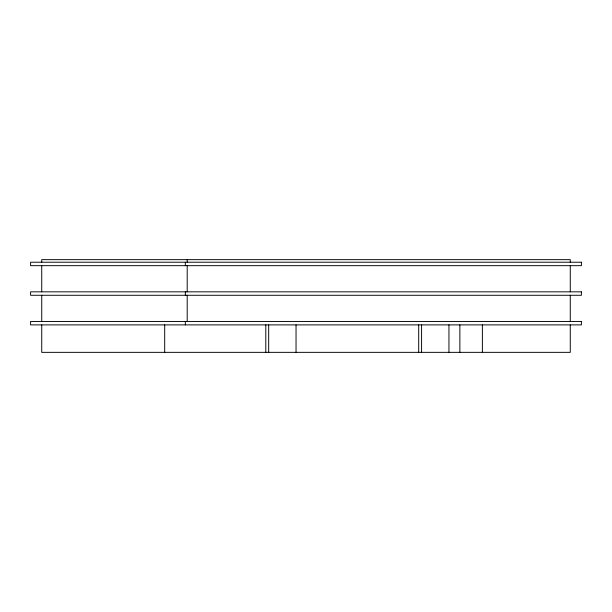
<?xml version="1.0" encoding="UTF-8"?>
<svg xmlns="http://www.w3.org/2000/svg" width="612" height="612" viewBox="0 0 612 612"><rect width="100%" height="100%" fill="white"/><g stroke="black" fill="none" stroke-linecap="round" stroke-linejoin="round"><path stroke-width="0.92" d="M570.269 262.227L570.269 259.649L41.731 259.649L41.731 262.227M570.269 265.662L570.269 291.84M570.269 295.275L570.269 321.453M570.269 324.888L570.269 352.351L41.731 352.351L41.731 324.888M482.378 324.888L482.378 352.351M459.872 324.888L459.872 352.351M448.948 324.888L448.948 352.351M421.584 324.888L421.584 352.351M418.707 324.888L418.707 352.351M296.04 324.888L296.04 352.351M268.676 324.888L268.676 352.351M265.799 324.888L265.799 352.351M187.203 259.649L187.203 262.227M187.203 265.662L187.203 291.84M187.203 295.275L187.203 321.453M185.337 262.227L185.337 265.662M185.337 291.84L185.337 295.275M185.337 321.453L185.337 324.888M164.689 324.888L164.689 352.351M41.731 265.662L41.731 291.84M41.731 295.275L41.731 321.453M581.4 262.227L30.6 262.227L30.6 265.662L581.4 265.662L581.4 262.227M581.4 291.84L30.6 291.84L30.6 295.275L581.4 295.275L581.4 291.84M581.4 321.453L30.6 321.453L30.6 324.888L581.4 324.888L581.4 321.453"/></g></svg>
